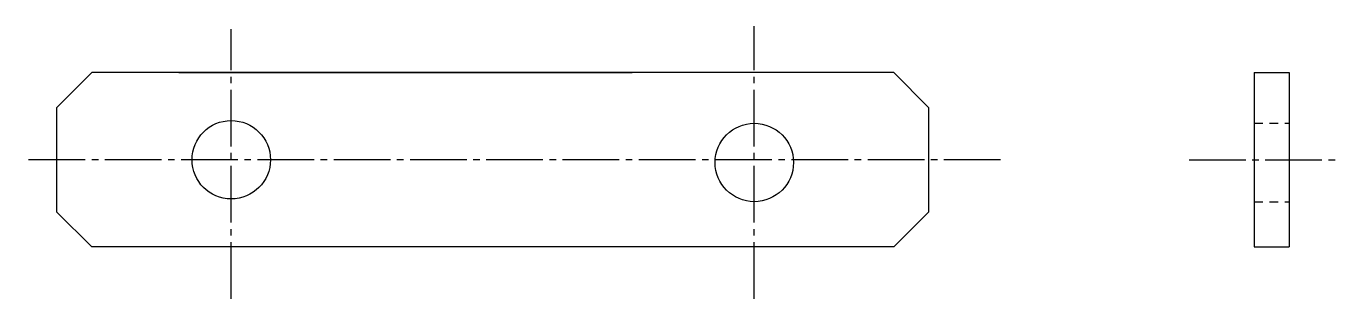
# Model space of a CAD drawing. Extents: x 20 to 325, y 20 to 213.
# Drawn here: x 250.1 to 325.3, y 197.1 to 212.7 of the extents above; entities outside this region: 2.
import ezdxf

# ---------------------------------------------------------------- set-up
doc = ezdxf.new("R2010")
doc.units = 0
doc.header["$LTSCALE"] = 0.25
doc.linetypes.add('CENTER', pattern=[17.5, 13, -1.5, 1.5, -1.5])
doc.linetypes.add('DASHED', pattern=[3.5, 2, -1.5])
doc.layers.get('0').update_dxf_attribs({"linetype": 'CONTINUOUS'})

msp = doc.modelspace()

# ---------------------------------------------------------------- linework, layer by layer
at = {"color": 1, "linetype": 'CENTER'}
for p, q in [((261.815, 197.094), (261.815, 212.572)), ((291.815, 197.094), (291.815, 212.74)), ((305.944, 205.075), (250.058, 205.075)), ((316.749, 205.075), (325.337, 205.075))]:
    msp.add_line(p, q, dxfattribs=at)
for p, q in [((251.815, 208.075), (253.815, 210.075)), ((299.815, 210.075), (253.815, 210.075)), ((256.815, 210.075), (256.815, 210.075)), ((258.815, 210.075), (284.815, 210.075)), ((265.315, 210.075), (265.315, 210.075)), ((271.815, 210.075), (271.815, 210.075)), ((286.815, 210.075), (286.815, 210.075)), ((299.815, 210.075), (301.815, 208.075)), ((320.487, 210.075), (320.487, 200.075)), ((320.487, 210.075), (322.487, 210.075)), ((322.487, 210.075), (322.487, 200.075)), ((251.815, 202.075), (251.815, 208.075)), ((301.815, 208.075), (301.815, 202.075)), ((251.815, 202.075), (253.815, 200.075)), ((299.815, 200.075), (301.815, 202.075)), ((299.815, 200.075), (253.815, 200.075)), ((320.487, 200.075), (322.487, 200.075))]:
    msp.add_line(p, q)
at = {"color": 3, "linetype": 'DASHED'}
for p, q in [((320.487, 207.167), (322.487, 207.167)), ((320.487, 202.667), (322.487, 202.667))]:
    msp.add_line(p, q, dxfattribs=at)
for centre in [(261.815, 205.075), (291.815, 204.917)]:
    msp.add_circle(centre, 2.25)

# ---------------------------------------------------------------- texts
for s, p in [('JNPB 50-10-2', (20, 50)), ('JNPB50', (20, 20))]:
    msp.add_text(s, height=8).set_placement(p)

doc.saveas('drawing.dxf')
